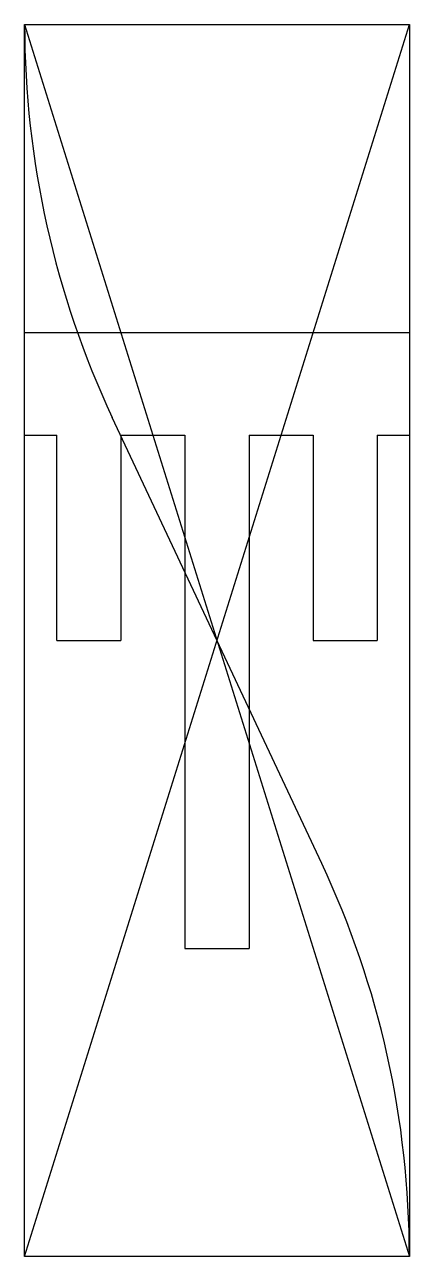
# Model space of a CAD drawing. Header units: metres. Extents: x 0 to 0.75, y 0 to 2.4.
import ezdxf

# ---------------------------------------------------------------- set-up
doc = ezdxf.new("R2010")
doc.units = ezdxf.units.M
doc.header["$LTSCALE"] = 0.2

msp = doc.modelspace()

# ---------------------------------------------------------------- linework, layer by layer
for p, q in [((0, 0), (0, 2.4)), ((0, 2.4), (0.75, 2.4)), ((0.75, 2.4), (0.75, 0)), ((0, 1.8), (0.75, 1.8)), ((0.5792, 0.7654), (0.1709, 1.6347)), ((0, 1.6), (0.0625, 1.6)), ((0.0625, 1.2), (0.0625, 1.6)), ((0.1875, 1.6), (0.3125, 1.6)), ((0.1875, 1.6), (0.1875, 1.2)), ((0.3125, 1.6), (0.3125, 0.6)), ((0.4375, 1.6), (0.5625, 1.6)), ((0.4375, 1.6), (0.4375, 0.6)), ((0.5625, 1.6), (0.5625, 1.2)), ((0.6875, 1.6), (0.75, 1.6)), ((0.6875, 1.6), (0.6875, 1.2)), ((0.0625, 1.2), (0.1875, 1.2)), ((0.5625, 1.2), (0.6875, 1.2)), ((0.3125, 0.6), (0.4375, 0.6)), ((0.75, 0), (0, 0))]:
    msp.add_line(p, q)
for points in [[(0, 0), (0.75, 2.4)], [(0, 2.4), (0.75, 0)]]:
    msp.add_lwpolyline(points)
for centre, radius, start, end in [((1.8035, 2.4011), 1.8035, 180.0338, 205.1466), ((-1.05, 0.0001), 1.8, 359.9956, 25.1587)]:
    msp.add_arc(centre, radius, start, end)

doc.saveas('drawing.dxf')
